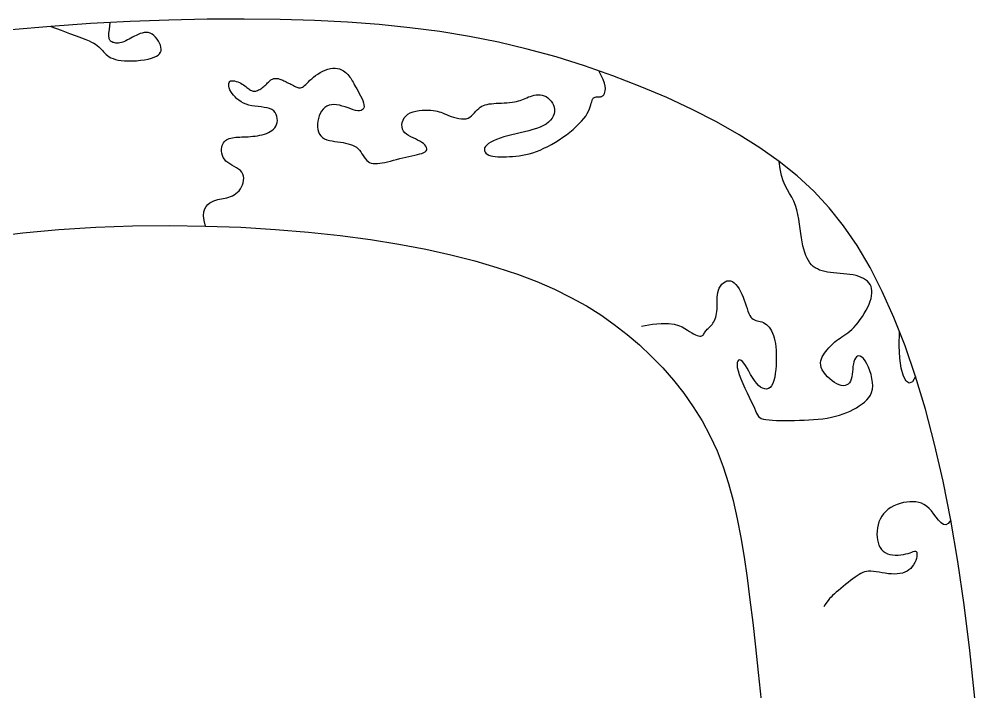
# Model space of a CAD drawing. Extents: x 560 to 725, y 213 to 408.
# Drawn here: x 647.3 to 705.5, y 367 to 408 of the extents above; entities that cross this region are included whole.
import ezdxf

# ---------------------------------------------------------------- set-up
doc = ezdxf.new("R2010")
doc.units = 0
doc.header["$LTSCALE"] = 10
doc.header["$MEASUREMENT"] = 0
doc.layers.add('3', color=3, linetype='CONTINUOUS')
doc.layers.add('4', color=4, linetype='CONTINUOUS')

msp = doc.modelspace()

# ---------------------------------------------------------------- linework, layer by layer
at = {"layer": '3'}
for points in [[(649.189, 407.594), (649.812, 407.356), (650.323, 407.163), (650.734, 407.009), (651.061, 406.886), (651.317, 406.788), (651.517, 406.707), (651.674, 406.637), (651.802, 406.569), (651.913, 406.5), (652.012, 406.427), (652.101, 406.352), (652.182, 406.275), (652.258, 406.197), (652.331, 406.119), (652.404, 406.04), (652.479, 405.963), (652.559, 405.887), (652.646, 405.814), (652.742, 405.745), (652.852, 405.682), (652.977, 405.625), (653.12, 405.575), (653.284, 405.536), (653.472, 405.506), (653.685, 405.489), (653.918, 405.482), (654.163, 405.486), (654.412, 405.5), (654.66, 405.524), (654.898, 405.557), (655.119, 405.599), (655.317, 405.648), (655.485, 405.705), (655.623, 405.769), (655.733, 405.842), (655.815, 405.922), (655.872, 406.01), (655.904, 406.106), (655.913, 406.212), (655.9, 406.325), (655.866, 406.447), (655.814, 406.573), (655.746, 406.699), (655.663, 406.821), (655.569, 406.934), (655.465, 407.034), (655.354, 407.116), (655.238, 407.176), (655.118, 407.21), (654.997, 407.221), (654.874, 407.213), (654.751, 407.187), (654.629, 407.149), (654.509, 407.1), (654.391, 407.045), (654.276, 406.987), (654.166, 406.928), (654.06, 406.87), (653.958, 406.814), (653.859, 406.762), (653.762, 406.714), (653.669, 406.672), (653.578, 406.637), (653.488, 406.609), (653.4, 406.589), (653.315, 406.578), (653.233, 406.574), (653.155, 406.577), (653.083, 406.586), (653.016, 406.6), (652.957, 406.618), (652.905, 406.64), (652.862, 406.665), (652.827, 406.693), (652.799, 406.724), (652.777, 406.757), (652.76, 406.793), (652.748, 406.832), (652.738, 406.873), (652.732, 406.916), (652.727, 406.962), (652.724, 407.016), (652.725, 407.084), (652.73, 407.172), (652.74, 407.285), (652.757, 407.428), (652.78, 407.608), (652.812, 407.831)], [(658.613, 395.419), (658.525, 395.759), (658.494, 396.043), (658.51, 396.277), (658.566, 396.467), (658.652, 396.619), (658.76, 396.737), (658.88, 396.829), (659.005, 396.9), (659.127, 396.955), (659.246, 396.997), (659.361, 397.029), (659.474, 397.055), (659.586, 397.076), (659.697, 397.096), (659.808, 397.118), (659.919, 397.144), (660.032, 397.178), (660.145, 397.219), (660.256, 397.269), (660.365, 397.329), (660.469, 397.399), (660.567, 397.481), (660.657, 397.574), (660.739, 397.68), (660.81, 397.798), (660.869, 397.926), (660.913, 398.06), (660.94, 398.197), (660.948, 398.334), (660.934, 398.466), (660.897, 398.59), (660.834, 398.703), (660.744, 398.803), (660.632, 398.891), (660.505, 398.971), (660.369, 399.048), (660.229, 399.123), (660.093, 399.201), (659.967, 399.286), (659.856, 399.38), (659.767, 399.487), (659.698, 399.603), (659.648, 399.726), (659.616, 399.853), (659.6, 399.979), (659.599, 400.102), (659.612, 400.219), (659.636, 400.325), (659.67, 400.419), (659.715, 400.501), (659.768, 400.571), (659.831, 400.63), (659.901, 400.68), (659.979, 400.722), (660.064, 400.755), (660.156, 400.782), (660.253, 400.803), (660.357, 400.819), (660.465, 400.83), (660.579, 400.839), (660.699, 400.845), (660.823, 400.851), (660.952, 400.855), (661.086, 400.861), (661.224, 400.867), (661.365, 400.876), (661.508, 400.888), (661.651, 400.904), (661.794, 400.924), (661.935, 400.949), (662.072, 400.98), (662.205, 401.018), (662.332, 401.063), (662.452, 401.116), (662.563, 401.177), (662.664, 401.247), (662.754, 401.325), (662.832, 401.412), (662.897, 401.509), (662.946, 401.617), (662.979, 401.733), (662.995, 401.857), (662.992, 401.982), (662.969, 402.107), (662.926, 402.226), (662.862, 402.336), (662.774, 402.434), (662.662, 402.514), (662.526, 402.575), (662.37, 402.621), (662.197, 402.654), (662.014, 402.68), (661.824, 402.702), (661.631, 402.727), (661.442, 402.757), (661.259, 402.798), (661.088, 402.852), (660.928, 402.919), (660.781, 402.998), (660.646, 403.087), (660.524, 403.184), (660.415, 403.287), (660.318, 403.395), (660.235, 403.506), (660.165, 403.619), (660.108, 403.73), (660.066, 403.838), (660.04, 403.939), (660.028, 404.032), (660.033, 404.113), (660.054, 404.18), (660.093, 404.231), (660.148, 404.263), (660.219, 404.278), (660.3, 404.278), (660.39, 404.264), (660.485, 404.24), (660.583, 404.206), (660.679, 404.166), (660.771, 404.121), (660.856, 404.072), (660.934, 404.022), (661.007, 403.97), (661.074, 403.92), (661.137, 403.87), (661.196, 403.824), (661.252, 403.781), (661.306, 403.743), (661.359, 403.71), (661.411, 403.684), (661.462, 403.664), (661.513, 403.65), (661.566, 403.643), (661.619, 403.643), (661.674, 403.65), (661.732, 403.664), (661.793, 403.685), (661.855, 403.713), (661.919, 403.747), (661.984, 403.786), (662.049, 403.829), (662.113, 403.876), (662.176, 403.926), (662.236, 403.979), (662.294, 404.032), (662.349, 404.087), (662.402, 404.14), (662.453, 404.191), (662.503, 404.24), (662.551, 404.284), (662.599, 404.324), (662.646, 404.357), (662.694, 404.383), (662.741, 404.402), (662.789, 404.415), (662.837, 404.422), (662.887, 404.424), (662.937, 404.421), (662.988, 404.414), (663.04, 404.404), (663.094, 404.391), (663.15, 404.374), (663.207, 404.355), (663.267, 404.333), (663.329, 404.308), (663.393, 404.28), (663.46, 404.249), (663.529, 404.215), (663.601, 404.178), (663.676, 404.139), (663.751, 404.1), (663.827, 404.059), (663.901, 404.02), (663.975, 403.982), (664.045, 403.947), (664.112, 403.916), (664.175, 403.889), (664.235, 403.867), (664.292, 403.853), (664.349, 403.847), (664.405, 403.85), (664.462, 403.865), (664.522, 403.891), (664.585, 403.932), (664.653, 403.986), (664.725, 404.053), (664.804, 404.13), (664.891, 404.215), (664.985, 404.306), (665.088, 404.401), (665.202, 404.497), (665.326, 404.593), (665.462, 404.686), (665.606, 404.773), (665.758, 404.852), (665.913, 404.922), (666.07, 404.979), (666.226, 405.02), (666.378, 405.045), (666.524, 405.05), (666.661, 405.033), (666.79, 404.998), (666.909, 404.947), (667.019, 404.884), (667.119, 404.813), (667.209, 404.735), (667.289, 404.656), (667.359, 404.577), (667.42, 404.502), (667.472, 404.429), (667.52, 404.356), (667.564, 404.28), (667.609, 404.199), (667.656, 404.11), (667.709, 404.011), (667.769, 403.9), (667.839, 403.775), (667.915, 403.639), (667.993, 403.497), (668.069, 403.351), (668.139, 403.206), (668.199, 403.065), (668.245, 402.933), (668.274, 402.813), (668.28, 402.709), (668.266, 402.622), (668.23, 402.552), (668.175, 402.498), (668.101, 402.463), (668.008, 402.446), (667.897, 402.447), (667.769, 402.467), (667.626, 402.505), (667.469, 402.557), (667.303, 402.616), (667.131, 402.678), (666.956, 402.735), (666.781, 402.784), (666.609, 402.817), (666.445, 402.829), (666.291, 402.816), (666.147, 402.778), (666.015, 402.718), (665.895, 402.636), (665.788, 402.535), (665.694, 402.417), (665.613, 402.284), (665.547, 402.136), (665.495, 401.978), (665.459, 401.811), (665.441, 401.642), (665.44, 401.475), (665.459, 401.313), (665.498, 401.162), (665.558, 401.025), (665.641, 400.908), (665.747, 400.813), (665.873, 400.738), (666.015, 400.68), (666.169, 400.636), (666.333, 400.603), (666.501, 400.576), (666.671, 400.553), (666.839, 400.53), (667.002, 400.505), (667.157, 400.475), (667.306, 400.44), (667.446, 400.398), (667.577, 400.348), (667.699, 400.289), (667.811, 400.218), (667.911, 400.136), (668, 400.042), (668.08, 399.938), (668.154, 399.829), (668.224, 399.719), (668.294, 399.612), (668.365, 399.512), (668.442, 399.423), (668.526, 399.349), (668.62, 399.293), (668.724, 399.255), (668.838, 399.233), (668.961, 399.225), (669.095, 399.229), (669.237, 399.245), (669.389, 399.269), (669.55, 399.302), (669.72, 399.34), (669.897, 399.383), (670.079, 399.429), (670.266, 399.477), (670.454, 399.526), (670.643, 399.574), (670.831, 399.621), (671.016, 399.664), (671.197, 399.703), (671.37, 399.74), (671.532, 399.775), (671.68, 399.811), (671.812, 399.85), (671.923, 399.892), (672.011, 399.94), (672.072, 399.995), (672.105, 400.058), (672.111, 400.128), (672.09, 400.203), (672.047, 400.282), (671.982, 400.362), (671.897, 400.442), (671.796, 400.519), (671.678, 400.593), (671.548, 400.661), (671.41, 400.727), (671.269, 400.791), (671.129, 400.859), (670.995, 400.931), (670.874, 401.012), (670.769, 401.103), (670.685, 401.207), (670.628, 401.327), (670.596, 401.458), (670.591, 401.596), (670.612, 401.737), (670.659, 401.875), (670.732, 402.007), (670.83, 402.127), (670.953, 402.231), (671.101, 402.315), (671.268, 402.381), (671.448, 402.43), (671.637, 402.463), (671.828, 402.483), (672.015, 402.492), (672.193, 402.491), (672.356, 402.483), (672.5, 402.468), (672.628, 402.448), (672.744, 402.422), (672.853, 402.39), (672.958, 402.354), (673.065, 402.312), (673.179, 402.266), (673.302, 402.215), (673.439, 402.16), (673.587, 402.105), (673.742, 402.052), (673.901, 402.006), (674.06, 401.971), (674.215, 401.949), (674.363, 401.945), (674.5, 401.963), (674.623, 402.004), (674.734, 402.066), (674.834, 402.143), (674.927, 402.231), (675.015, 402.324), (675.101, 402.419), (675.185, 402.51), (675.272, 402.593), (675.363, 402.663), (675.459, 402.722), (675.562, 402.769), (675.67, 402.808), (675.786, 402.838), (675.911, 402.861), (676.044, 402.879), (676.187, 402.892), (676.339, 402.903), (676.499, 402.911), (676.663, 402.919), (676.829, 402.928), (676.993, 402.937), (677.153, 402.95), (677.305, 402.966), (677.448, 402.987), (677.577, 403.013), (677.696, 403.044), (677.806, 403.08), (677.911, 403.119), (678.011, 403.159), (678.11, 403.201), (678.211, 403.244), (678.314, 403.286), (678.424, 403.326), (678.538, 403.362), (678.655, 403.392), (678.776, 403.414), (678.897, 403.424), (679.019, 403.421), (679.141, 403.402), (679.26, 403.365), (679.377, 403.307), (679.487, 403.232), (679.59, 403.141), (679.682, 403.036), (679.761, 402.92), (679.823, 402.795), (679.868, 402.665), (679.891, 402.53), (679.891, 402.394), (679.867, 402.258), (679.819, 402.123), (679.747, 401.993), (679.65, 401.867), (679.529, 401.748), (679.384, 401.638), (679.213, 401.538), (679.018, 401.449), (678.802, 401.37), (678.568, 401.298), (678.322, 401.233), (678.067, 401.171), (677.808, 401.11), (677.547, 401.05), (677.29, 400.987), (677.04, 400.92), (676.801, 400.848), (676.575, 400.774), (676.366, 400.695), (676.177, 400.614), (676.011, 400.53), (675.871, 400.445), (675.761, 400.357), (675.682, 400.268), (675.634, 400.179), (675.615, 400.092), (675.623, 400.008), (675.656, 399.93), (675.712, 399.858), (675.79, 399.795), (675.887, 399.743), (676.002, 399.701), (676.133, 399.67), (676.278, 399.649), (676.435, 399.636), (676.602, 399.631), (676.778, 399.632), (676.961, 399.638), (677.148, 399.648), (677.339, 399.662), (677.533, 399.68), (677.73, 399.703), (677.932, 399.735), (678.138, 399.775), (678.349, 399.825), (678.566, 399.888), (678.787, 399.963), (679.015, 400.053), (679.246, 400.156), (679.48, 400.272), (679.713, 400.398), (679.946, 400.534), (680.175, 400.678), (680.399, 400.83), (680.616, 400.987), (680.824, 401.148), (681.021, 401.312), (681.207, 401.478), (681.378, 401.644), (681.534, 401.809), (681.673, 401.97), (681.793, 402.127), (681.893, 402.278), (681.971, 402.422), (682.031, 402.557), (682.075, 402.684), (682.109, 402.8), (682.136, 402.905), (682.159, 402.998), (682.181, 403.078), (682.208, 403.144), (682.241, 403.196), (682.28, 403.235), (682.325, 403.263), (682.373, 403.282), (682.425, 403.293), (682.478, 403.299), (682.532, 403.301), (682.586, 403.302), (682.639, 403.302), (682.689, 403.305), (682.738, 403.312), (682.784, 403.325), (682.828, 403.348), (682.869, 403.381), (682.907, 403.428), (682.941, 403.491), (682.971, 403.571), (682.991, 403.672), (682.996, 403.797), (682.979, 403.948), (682.936, 404.129), (682.86, 404.343), (682.745, 404.593), (682.586, 404.882)], [(685.203, 389.317), (685.864, 389.425), (686.403, 389.473), (686.838, 389.47), (687.183, 389.428), (687.455, 389.356), (687.67, 389.264), (687.844, 389.164), (687.993, 389.065), (688.13, 388.977), (688.258, 388.9), (688.377, 388.836), (688.485, 388.784), (688.584, 388.745), (688.671, 388.718), (688.747, 388.704), (688.812, 388.703), (688.866, 388.716), (688.91, 388.739), (688.947, 388.772), (688.98, 388.814), (689.01, 388.86), (689.041, 388.911), (689.074, 388.965), (689.112, 389.018), (689.157, 389.071), (689.208, 389.123), (689.263, 389.176), (689.321, 389.231), (689.38, 389.289), (689.44, 389.35), (689.498, 389.417), (689.553, 389.491), (689.604, 389.571), (689.65, 389.659), (689.691, 389.754), (689.727, 389.857), (689.756, 389.967), (689.779, 390.084), (689.796, 390.209), (689.806, 390.341), (689.808, 390.48), (689.807, 390.625), (689.804, 390.773), (689.804, 390.924), (689.808, 391.074), (689.821, 391.222), (689.845, 391.367), (689.884, 391.506), (689.94, 391.638), (690.011, 391.759), (690.095, 391.866), (690.19, 391.955), (690.292, 392.024), (690.401, 392.069), (690.513, 392.086), (690.625, 392.073), (690.737, 392.027), (690.846, 391.952), (690.951, 391.849), (691.053, 391.725), (691.149, 391.582), (691.239, 391.424), (691.322, 391.256), (691.398, 391.081), (691.464, 390.903), (691.524, 390.726), (691.58, 390.552), (691.632, 390.386), (691.684, 390.232), (691.737, 390.091), (691.793, 389.969), (691.855, 389.869), (691.923, 389.792), (691.998, 389.736), (692.079, 389.695), (692.164, 389.666), (692.253, 389.643), (692.345, 389.623), (692.438, 389.6), (692.532, 389.569), (692.627, 389.528), (692.72, 389.475), (692.811, 389.409), (692.899, 389.331), (692.982, 389.241), (693.06, 389.138), (693.131, 389.021), (693.194, 388.892), (693.249, 388.75), (693.295, 388.594), (693.334, 388.426), (693.364, 388.245), (693.387, 388.051), (693.403, 387.845), (693.412, 387.626), (693.415, 387.396), (693.412, 387.155), (693.402, 386.909), (693.384, 386.663), (693.356, 386.426), (693.318, 386.202), (693.269, 385.999), (693.207, 385.823), (693.131, 385.68), (693.042, 385.575), (692.94, 385.509), (692.827, 385.48), (692.708, 385.487), (692.583, 385.527), (692.455, 385.6), (692.327, 385.704), (692.201, 385.837), (692.08, 385.997), (691.962, 386.177), (691.849, 386.366), (691.74, 386.558), (691.636, 386.741), (691.536, 386.909), (691.441, 387.051), (691.35, 387.16), (691.264, 387.227), (691.186, 387.253), (691.12, 387.238), (691.068, 387.184), (691.035, 387.091), (691.024, 386.961), (691.039, 386.794), (691.082, 386.593), (691.156, 386.359), (691.256, 386.1), (691.374, 385.824), (691.504, 385.54), (691.638, 385.257), (691.769, 384.983), (691.891, 384.727), (691.997, 384.499), (692.081, 384.303), (692.148, 384.14), (692.207, 384.005), (692.264, 383.896), (692.328, 383.809), (692.404, 383.741), (692.502, 383.689), (692.627, 383.648), (692.786, 383.617), (692.976, 383.594), (693.193, 383.578), (693.433, 383.567), (693.691, 383.563), (693.964, 383.562), (694.246, 383.564), (694.534, 383.569), (694.824, 383.576), (695.115, 383.586), (695.403, 383.599), (695.689, 383.617), (695.97, 383.64), (696.246, 383.671), (696.514, 383.71), (696.773, 383.758), (697.022, 383.817), (697.26, 383.884), (697.489, 383.961), (697.707, 384.046), (697.914, 384.138), (698.111, 384.237), (698.298, 384.341), (698.475, 384.451), (698.641, 384.566), (698.794, 384.687), (698.931, 384.817), (699.05, 384.957), (699.149, 385.11), (699.224, 385.277), (699.274, 385.461), (699.295, 385.664), (699.286, 385.885), (699.25, 386.12), (699.193, 386.358), (699.117, 386.593), (699.029, 386.816), (698.931, 387.019), (698.829, 387.194), (698.727, 387.333), (698.629, 387.43), (698.536, 387.485), (698.45, 387.503), (698.371, 387.487), (698.299, 387.439), (698.237, 387.364), (698.185, 387.265), (698.144, 387.144), (698.114, 387.006), (698.092, 386.856), (698.075, 386.697), (698.059, 386.536), (698.041, 386.377), (698.018, 386.225), (697.985, 386.086), (697.939, 385.963), (697.878, 385.862), (697.802, 385.783), (697.712, 385.727), (697.61, 385.693), (697.497, 385.683), (697.374, 385.695), (697.242, 385.731), (697.104, 385.79), (696.96, 385.872), (696.814, 385.974), (696.671, 386.092), (696.536, 386.223), (696.413, 386.363), (696.306, 386.507), (696.219, 386.654), (696.158, 386.798), (696.125, 386.937), (696.118, 387.07), (696.134, 387.198), (696.17, 387.321), (696.222, 387.44), (696.286, 387.555), (696.361, 387.666), (696.442, 387.774), (696.526, 387.879), (696.613, 387.981), (696.703, 388.079), (696.796, 388.174), (696.892, 388.265), (696.991, 388.352), (697.093, 388.435), (697.198, 388.514), (697.306, 388.589), (697.417, 388.663), (697.531, 388.738), (697.647, 388.817), (697.767, 388.904), (697.89, 389.002), (698.015, 389.112), (698.144, 389.239), (698.275, 389.384), (698.407, 389.544), (698.537, 389.718), (698.662, 389.9), (698.781, 390.089), (698.891, 390.28), (698.989, 390.47), (699.074, 390.656), (699.143, 390.835), (699.195, 391.007), (699.23, 391.17), (699.247, 391.325), (699.247, 391.471), (699.229, 391.608), (699.193, 391.736), (699.137, 391.853), (699.063, 391.96), (698.97, 392.057), (698.861, 392.144), (698.735, 392.221), (698.595, 392.289), (698.441, 392.347), (698.275, 392.396), (698.097, 392.436), (697.909, 392.467), (697.713, 392.491), (697.513, 392.511), (697.311, 392.528), (697.109, 392.544), (696.911, 392.562), (696.719, 392.583), (696.536, 392.609), (696.365, 392.642), (696.205, 392.684), (696.056, 392.736), (695.918, 392.798), (695.79, 392.872), (695.672, 392.959), (695.563, 393.06), (695.464, 393.176), (695.374, 393.308), (695.292, 393.456), (695.218, 393.622), (695.151, 393.804), (695.091, 394.003), (695.037, 394.219), (694.988, 394.452), (694.944, 394.703), (694.904, 394.971), (694.866, 395.252), (694.825, 395.54), (694.78, 395.832), (694.725, 396.122), (694.659, 396.405), (694.578, 396.677), (694.479, 396.932), (694.36, 397.168), (694.228, 397.397), (694.091, 397.631), (693.955, 397.885), (693.83, 398.171), (693.724, 398.503), (693.644, 398.896), (693.598, 399.361)], [(701.906, 386.24), (701.718, 385.922), (701.526, 385.835), (701.34, 385.957), (701.173, 386.267), (701.037, 386.744), (700.943, 387.368), (700.903, 388.116), (700.929, 388.968)], [(704.052, 377.474), (703.901, 377.279), (703.752, 377.204), (703.605, 377.225), (703.459, 377.323), (703.313, 377.475), (703.168, 377.661), (703.021, 377.857), (702.874, 378.044), (702.726, 378.203), (702.575, 378.332), (702.42, 378.433), (702.262, 378.509), (702.098, 378.562), (701.928, 378.594), (701.751, 378.607), (701.566, 378.603), (701.373, 378.584), (701.175, 378.55), (700.975, 378.5), (700.778, 378.436), (700.586, 378.356), (700.404, 378.26), (700.236, 378.148), (700.084, 378.02), (699.953, 377.877), (699.841, 377.72), (699.748, 377.551), (699.674, 377.375), (699.618, 377.192), (699.579, 377.006), (699.556, 376.819), (699.548, 376.635), (699.556, 376.454), (699.578, 376.28), (699.617, 376.115), (699.671, 375.961), (699.741, 375.821), (699.828, 375.696), (699.932, 375.588), (700.053, 375.501), (700.191, 375.435), (700.343, 375.389), (700.504, 375.361), (700.671, 375.349), (700.84, 375.351), (701.006, 375.366), (701.165, 375.39), (701.314, 375.422), (701.448, 375.46), (701.568, 375.499), (701.673, 375.536), (701.763, 375.566), (701.838, 375.584), (701.899, 375.588), (701.945, 375.572), (701.976, 375.532), (701.992, 375.466), (701.994, 375.377), (701.981, 375.27), (701.954, 375.15), (701.913, 375.023), (701.858, 374.894), (701.79, 374.768), (701.708, 374.65), (701.613, 374.545), (701.505, 374.453), (701.385, 374.374), (701.253, 374.31), (701.11, 374.259), (700.956, 374.223), (700.793, 374.201), (700.62, 374.194), (700.439, 374.2), (700.252, 374.218), (700.062, 374.244), (699.873, 374.274), (699.688, 374.305), (699.51, 374.333), (699.341, 374.355), (699.186, 374.367), (699.046, 374.366), (698.918, 374.352), (698.8, 374.326), (698.687, 374.286), (698.577, 374.234), (698.465, 374.17), (698.349, 374.093), (698.224, 374.005), (698.089, 373.905), (697.945, 373.795), (697.795, 373.68), (697.643, 373.56), (697.492, 373.438), (697.344, 373.318), (697.204, 373.202), (697.074, 373.091), (696.956, 372.989), (696.849, 372.891), (696.751, 372.795), (696.66, 372.696), (696.573, 372.59), (696.488, 372.473), (696.404, 372.343), (696.317, 372.194)]]:
    msp.add_lwpolyline(points, dxfattribs=at)
at = {"layer": '4'}
for points in [[(705.523, 366.624), (705.213, 369.533), (704.867, 372.311), (704.48, 374.958), (704.052, 377.474), (703.58, 379.862), (703.063, 382.119), (702.505, 384.245), (701.906, 386.24), (701.267, 388.103), (700.59, 389.833), (699.877, 391.429), (699.129, 392.891), (698.345, 394.221), (697.518, 395.43), (696.639, 396.534), (695.699, 397.547), (694.688, 398.485), (693.598, 399.361), (692.42, 400.191), (691.143, 400.989), (689.763, 401.767), (688.29, 402.522), (686.737, 403.247), (685.116, 403.936), (683.442, 404.583), (681.729, 405.182), (679.988, 405.725), (678.234, 406.208), (676.476, 406.625), (674.705, 406.978), (672.911, 407.273), (671.081, 407.513), (669.203, 407.702), (667.266, 407.844), (665.256, 407.945), (663.163, 408.007), (660.979, 408.035), (658.715, 408.027), (656.388, 407.981), (654.014, 407.895), (651.609, 407.767), (649.189, 407.594), (646.771, 407.375)], [(645.299, 394.749), (647.47, 395.011), (649.682, 395.21), (651.92, 395.347), (654.167, 395.425), (656.404, 395.448), (658.613, 395.419), (660.778, 395.341), (662.881, 395.216), (664.904, 395.049), (666.833, 394.842), (668.665, 394.598), (670.4, 394.319), (672.039, 394.006), (673.582, 393.663), (675.031, 393.292), (676.384, 392.894), (677.644, 392.473), (678.81, 392.029), (679.892, 391.562), (680.897, 391.07), (681.834, 390.55), (682.711, 390.002), (683.537, 389.423), (684.321, 388.812), (685.072, 388.167), (685.794, 387.485), (686.488, 386.768), (687.148, 386.014), (687.77, 385.225), (688.352, 384.4), (688.887, 383.538), (689.373, 382.64), (689.805, 381.707), (690.182, 380.736), (690.508, 379.727), (690.79, 378.673), (691.037, 377.573), (691.255, 376.423), (691.451, 375.218), (691.632, 373.956), (691.807, 372.632), (691.98, 371.241), (692.151, 369.767), (692.32, 368.191), (692.485, 366.495)]]:
    msp.add_lwpolyline(points, dxfattribs=at)

doc.saveas('drawing.dxf')
